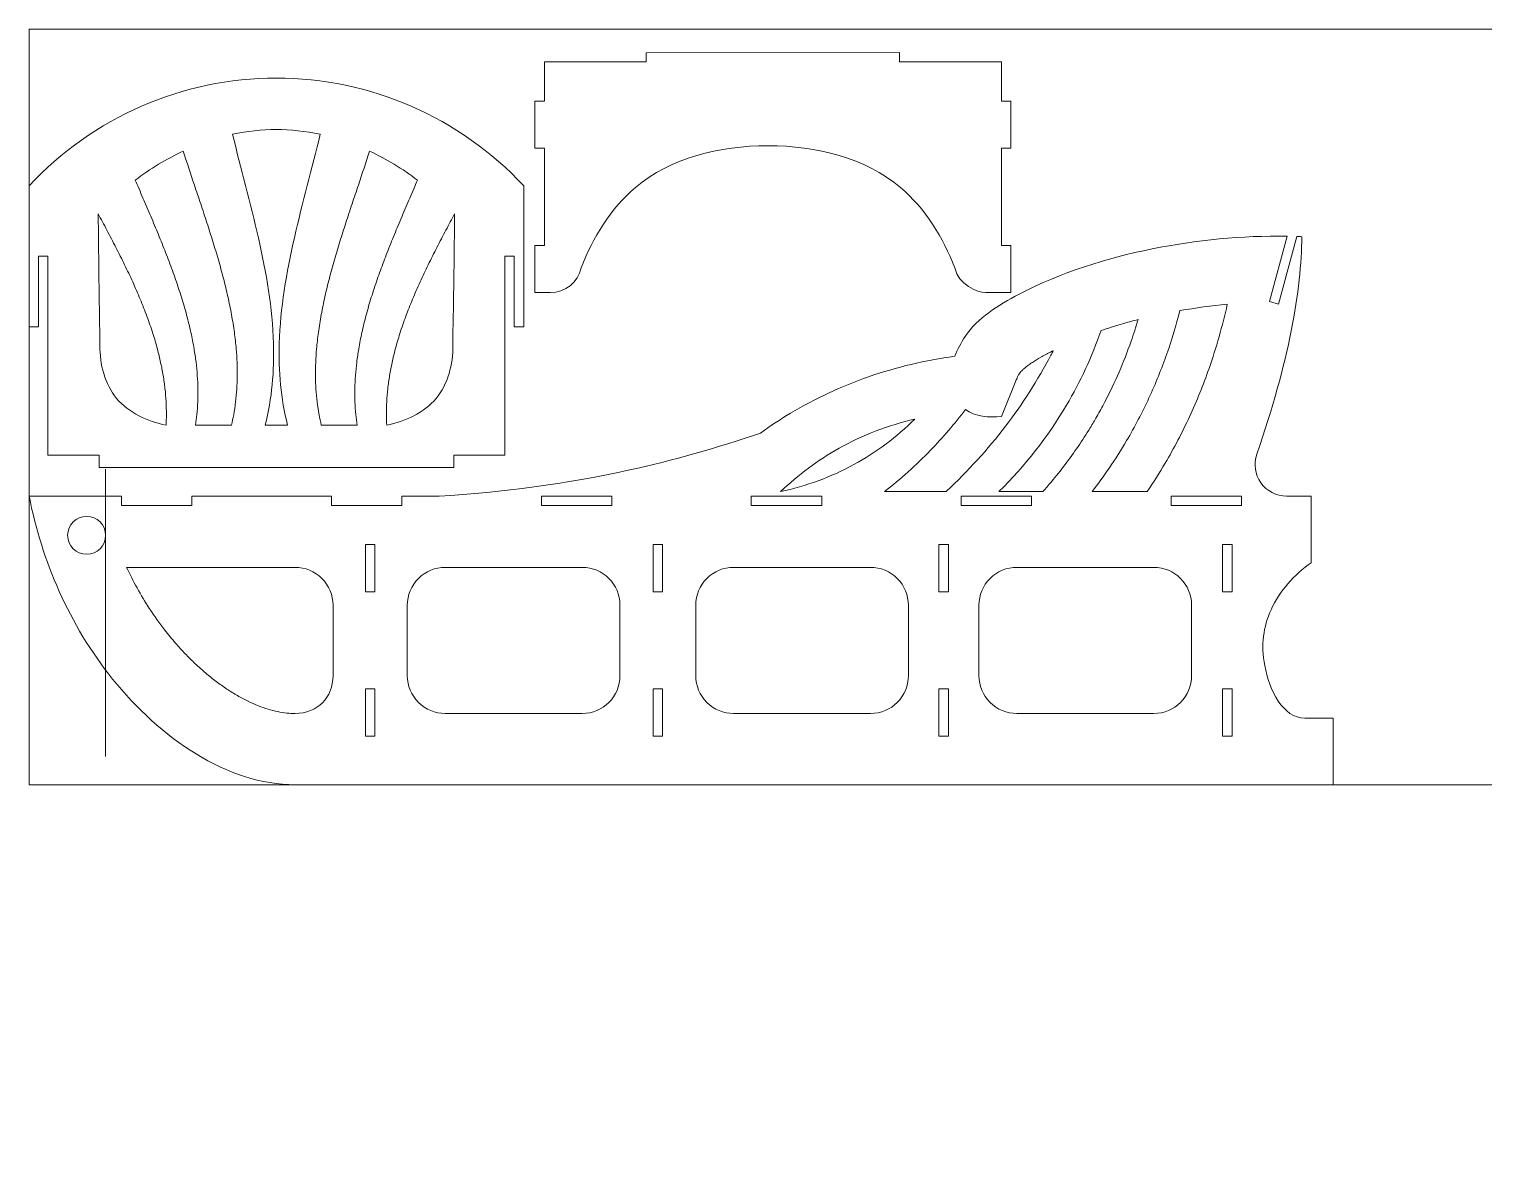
# Model space of a CAD drawing. Header units: centimetres. Extents: x -74 to 75, y -23 to 13.
# Drawn here: x -73.86 to -27.66, y -23.25 to 12.79 of the extents above; entities that cross this region are included whole.
import ezdxf

# ---------------------------------------------------------------- set-up
doc = ezdxf.new("R2010")
doc.units = ezdxf.units.CM
doc.header["$MEASUREMENT"] = 0
doc.layers.add('layer 1', color=7, linetype='Continuous')

msp = doc.modelspace()

# ---------------------------------------------------------------- linework, layer by layer
at = {"layer": 'layer 1', "color": 1, "lineweight": 9}
for points, knots in [([(-73.85657, -11.20653), (-73.85657, -11.20653), (-24.35657, -11.20653), (-24.35657, -11.20653), (-24.35657, -11.20653), (-24.35657, -11.20653), (-24.35657, 12.79347), (-24.35657, 12.79347), (-24.35657, 12.79347), (-24.35657, 12.79347), (-73.85657, 12.79347), (-73.85657, 12.79347), (-73.85657, 12.79347), (-73.85657, 12.79347), (-73.85657, -11.20653), (-73.85657, -11.20653)], [0, 0, 0, 0, 0.2, 0.2, 0.2, 0.2, 0.4, 0.4, 0.4, 0.4, 0.6, 0.6, 0.6, 0.6, 1, 1, 1, 1]), ([(-44.45815, 5.20894), (-44.82391, 6.16825), (-45.40085, 7.1008), (-46.18338, 7.76042), (-46.18338, 7.76042), (-47.30472, 8.70564), (-48.84824, 9.09043), (-50.39176, 9.09043), (-50.39176, 9.09043), (-51.93528, 9.09043), (-53.47879, 8.70564), (-54.60013, 7.76042), (-54.60013, 7.76042), (-55.38267, 7.1008), (-55.9596, 6.16825), (-56.32537, 5.20894)], [0, 0, 0, 0, 0.2, 0.2, 0.2, 0.2, 0.4, 0.4, 0.4, 0.4, 0.6, 0.6, 0.6, 0.6, 1, 1, 1, 1]), ([(-33.90399, 6.21429), (-35.34093, 6.23799), (-36.78817, 6.09474), (-38.19408, 5.81127), (-38.19408, 5.81127), (-39.65045, 5.51763), (-41.06246, 5.07353), (-42.41643, 4.37288), (-42.41643, 4.37288), (-43.07853, 4.03026), (-43.72675, 3.62629), (-44.13321, 3.0273), (-44.13321, 3.0273), (-44.2647, 2.83354), (-44.37088, 2.61937), (-44.45801, 2.40091)], [0, 0, 0, 0, 0.2, 0.2, 0.2, 0.2, 0.4, 0.4, 0.4, 0.4, 0.6, 0.6, 0.6, 0.6, 1, 1, 1, 1]), ([(-44.45801, 2.40091), (-45.38775, 2.27776), (-46.30787, 2.06075), (-47.19558, 1.75131), (-47.19558, 1.75131), (-48.06008, 1.44997), (-48.89386, 1.06098), (-49.67795, 0.59133), (-49.67795, 0.59133), (-50.00387, 0.39611), (-50.3212, 0.18696), (-50.62914, -0.03507)], [0, 0, 0, 0, 0.25, 0.25, 0.25, 0.25, 0.5, 0.5, 0.5, 0.5, 1, 1, 1, 1]), ([(-50.62914, -0.03507), (-52.00378, -0.50954), (-53.40638, -0.90571), (-54.82829, -1.21825), (-54.82829, -1.21825), (-56.80484, -1.65271), (-58.81869, -1.92557), (-60.83703, -2.03778)], [0, 0, 0, 0, 0.33333333, 0.33333333, 0.33333333, 0.33333333, 1, 1, 1, 1]), ([(-34.86687, -0.7092), (-34.97325, -1.01497), (-34.92502, -1.35332), (-34.73744, -1.61718), (-34.73744, -1.61718), (-34.54986, -1.88105), (-34.24614, -2.03778), (-33.9224, -2.03778)], [0, 0, 0, 0, 0.33333333, 0.33333333, 0.33333333, 0.33333333, 1, 1, 1, 1]), ([(-73.85657, -2.03778), (-73.45078, -4.08402), (-72.59237, -6.1277), (-71.20259, -7.85106), (-71.20259, -7.85106), (-69.69829, -9.71643), (-67.57143, -11.20653), (-65.40354, -11.20653)], [0, 0, 0, 0, 0.33333333, 0.33333333, 0.33333333, 0.33333333, 1, 1, 1, 1]), ([(-32.43875, -9.09535), (-32.7106, -9.09535), (-32.98242, -9.09525), (-33.25431, -9.09535), (-33.25431, -9.09535), (-33.26672, -9.09536), (-33.27914, -9.09536), (-33.29155, -9.09535), (-33.29155, -9.09535), (-33.29924, -9.09535), (-33.30692, -9.09534), (-33.31462, -9.09535), (-33.31462, -9.09535), (-33.32312, -9.09537), (-33.33164, -9.09543), (-33.34011, -9.09535), (-33.34011, -9.09535), (-34.0394, -9.0892), (-34.46957, -8.20008), (-34.61575, -7.42281), (-34.61575, -7.42281), (-34.73957, -6.76442), (-34.65963, -6.18629), (-34.4164, -5.65222), (-34.4164, -5.65222), (-34.14743, -5.06162), (-33.67877, -4.5249), (-33.13685, -4.15381)], [0, 0, 0, 0, 0.125, 0.125, 0.125, 0.125, 0.25, 0.25, 0.25, 0.25, 0.375, 0.375, 0.375, 0.375, 0.5, 0.5, 0.5, 0.5, 0.625, 0.625, 0.625, 0.625, 0.75, 0.75, 0.75, 0.75, 1, 1, 1, 1])]:
    msp.add_open_spline(points, degree=3, knots=knots, dxfattribs=at)
for points in [[(-46.21807, 12.04695), (-46.21807, 12.04695), (-54.26005, 12.04347), (-54.26005, 12.04347)], [(-54.26005, 12.04347), (-54.26005, 12.04347), (-54.26005, 11.74848), (-54.26005, 11.74848)], [(-46.21807, 11.74848), (-46.21807, 11.74848), (-46.21807, 12.04695), (-46.21807, 12.04695)], [(-57.49072, 11.74848), (-57.49072, 11.74848), (-57.49072, 10.50836), (-57.49072, 10.50836)], [(-54.26005, 11.74848), (-54.26005, 11.74848), (-57.49072, 11.74848), (-57.49072, 11.74848)], [(-42.97811, 11.74848), (-42.97811, 11.74848), (-46.21807, 11.74848), (-46.21807, 11.74848)], [(-42.97811, 10.50836), (-42.97811, 10.50836), (-42.97811, 11.74848), (-42.97811, 11.74848)], [(-57.49072, 10.50836), (-57.49072, 10.50836), (-57.79072, 10.50737), (-57.79072, 10.50737)], [(-57.79072, 10.50737), (-57.79072, 10.50737), (-57.79072, 9.00736), (-57.79072, 9.00736)], [(-42.67879, 10.50737), (-42.67879, 10.50737), (-42.97811, 10.50836), (-42.97811, 10.50836)], [(-42.67946, 9.00736), (-42.67946, 9.00736), (-42.67879, 10.50737), (-42.67879, 10.50737)], [(-57.79072, 9.00736), (-57.79072, 9.00736), (-57.49072, 9.00835), (-57.49072, 9.00835)], [(-57.49072, 9.00835), (-57.49072, 9.00835), (-57.49072, 5.92393), (-57.49072, 5.92393)], [(-42.97811, 9.00835), (-42.97811, 9.00835), (-42.67946, 9.00736), (-42.67946, 9.00736)], [(-42.97811, 5.92393), (-42.97811, 5.92393), (-42.97811, 9.00835), (-42.97811, 9.00835)], [(-34.86687, -0.7092), (-33.84935, 2.21556), (-33.44528, 4.52677), (-33.43874, 6.20073)], [(-34.46831, 4.13738), (-34.46831, 4.13738), (-33.90399, 6.21429), (-33.90399, 6.21429)], [(-33.5952, 6.20661), (-33.5952, 6.20661), (-34.17881, 4.05872), (-34.17881, 4.05872)], [(-33.43874, 6.20073), (-33.49087, 6.20291), (-33.54303, 6.20487), (-33.5952, 6.20661)], [(-57.49072, 5.92393), (-57.49072, 5.92393), (-57.79072, 5.92294), (-57.79072, 5.92294)], [(-57.79072, 5.92294), (-57.79072, 5.92294), (-57.79072, 4.42393), (-57.79072, 4.42393)], [(-42.68082, 5.92295), (-42.68082, 5.92295), (-42.97811, 5.92393), (-42.97811, 5.92393)], [(-42.68149, 4.42393), (-42.68149, 4.42393), (-42.68082, 5.92295), (-42.68082, 5.92295)], [(-57.30199, 4.42393), (-56.83254, 4.42393), (-56.42629, 4.75047), (-56.32537, 5.20894)], [(-44.45815, 5.20894), (-44.34294, 4.6856), (-43.74947, 4.42393), (-43.48153, 4.42393)], [(-57.79072, 4.42393), (-57.79072, 4.42393), (-57.49072, 4.42393), (-57.49072, 4.42393)], [(-57.49072, 4.42393), (-57.49072, 4.42393), (-57.30199, 4.42393), (-57.30199, 4.42393)], [(-43.48153, 4.42393), (-43.48153, 4.42393), (-42.68149, 4.42393), (-42.68149, 4.42393)], [(-34.17881, 4.05872), (-34.17881, 4.05872), (-34.46831, 4.13738), (-34.46831, 4.13738)], [(-70.92224, -2.03778), (-70.92224, -2.03778), (-73.85657, -2.03778), (-73.85657, -2.03778)], [(-70.92224, -2.03877), (-70.92224, -2.03877), (-70.92224, -2.03778), (-70.92224, -2.03778)], [(-70.92224, -2.33778), (-70.92224, -2.33778), (-70.92224, -2.03877), (-70.92224, -2.03877)], [(-64.25557, -2.03778), (-64.25557, -2.03778), (-68.6848, -2.03778), (-68.6848, -2.03778)], [(-68.6848, -2.03778), (-68.6848, -2.03778), (-68.6848, -2.03877), (-68.6848, -2.03877)], [(-68.6848, -2.03877), (-68.6848, -2.03877), (-68.6848, -2.33778), (-68.6848, -2.33778)], [(-64.25557, -2.03877), (-64.25557, -2.03877), (-64.25557, -2.03778), (-64.25557, -2.03778)], [(-64.25557, -2.33778), (-64.25557, -2.33778), (-64.25557, -2.03877), (-64.25557, -2.03877)], [(-60.83703, -2.03778), (-60.83703, -2.03778), (-62.01814, -2.03778), (-62.01814, -2.03778)], [(-62.01814, -2.03778), (-62.01814, -2.03778), (-62.01814, -2.03877), (-62.01814, -2.03877)], [(-62.01814, -2.03877), (-62.01814, -2.03877), (-62.01814, -2.33778), (-62.01814, -2.33778)], [(-33.13685, -2.03778), (-33.13685, -2.03778), (-33.9224, -2.03778), (-33.9224, -2.03778)], [(-33.13685, -4.15381), (-33.13685, -4.15381), (-33.13685, -2.03778), (-33.13685, -2.03778)], [(-68.6848, -2.33778), (-68.6848, -2.33778), (-70.92224, -2.33778), (-70.92224, -2.33778)], [(-62.01814, -2.33778), (-62.01814, -2.33778), (-64.25557, -2.33778), (-64.25557, -2.33778)], [(-32.43875, -11.20653), (-32.43875, -11.20653), (-32.43875, -9.09535), (-32.43875, -9.09535)], [(-65.40354, -11.20653), (-65.40354, -11.20653), (-32.43875, -11.20653), (-32.43875, -11.20653)]]:
    msp.add_open_spline(points, degree=3, dxfattribs=at)
at = {"layer": 'layer 1', "color": 5, "lineweight": 9}
for points, knots in [([(-58.14965, 7.81488), (-60.17826, 9.99726), (-63.0235, 11.2371), (-66.00311, 11.2371), (-66.00311, 11.2371), (-68.98272, 11.2371), (-71.82796, 9.99726), (-73.85657, 7.81488)], [0, 0, 0, 0, 0.33333333, 0.33333333, 0.33333333, 0.33333333, 1, 1, 1, 1]), ([(-67.39505, 9.45333), (-66.87786, 7.30168), (-66.16011, 5.05889), (-66.09484, 2.80529), (-66.09484, 2.80529), (-66.06959, 1.93349), (-66.14198, 1.06006), (-66.36, 0.21397)], [0, 0, 0, 0, 0.33333333, 0.33333333, 0.33333333, 0.33333333, 1, 1, 1, 1]), ([(-65.64622, 0.21397), (-65.86423, 1.06006), (-65.93663, 1.93349), (-65.91138, 2.80529), (-65.91138, 2.80529), (-65.8461, 5.05889), (-65.12835, 7.30168), (-64.61117, 9.45333)], [0, 0, 0, 0, 0.33333333, 0.33333333, 0.33333333, 0.33333333, 1, 1, 1, 1]), ([(-67.42917, 0.21397), (-67.40307, 0.32346), (-67.37986, 0.4336), (-67.35955, 0.54431), (-67.35955, 0.54431), (-67.33488, 0.6788), (-67.31449, 0.81408), (-67.29813, 0.94983), (-67.29813, 0.94983), (-67.2816, 1.08699), (-67.26918, 1.22464), (-67.26056, 1.36252), (-67.26056, 1.36252), (-67.25183, 1.50214), (-67.247, 1.642), (-67.24574, 1.78189), (-67.24574, 1.78189), (-67.24446, 1.92368), (-67.24685, 2.0655), (-67.25255, 2.20718), (-67.25255, 2.20718), (-67.25833, 2.35076), (-67.26751, 2.4942), (-67.27978, 2.63737), (-67.27978, 2.63737), (-67.29465, 2.81089), (-67.31405, 2.98401), (-67.33739, 3.1566), (-67.33739, 3.1566), (-67.36306, 3.34643), (-67.39349, 3.53562), (-67.42793, 3.72407), (-67.42793, 3.72407), (-67.46299, 3.91597), (-67.5022, 4.1071), (-67.54485, 4.29746), (-67.54485, 4.29746), (-67.58826, 4.49125), (-67.63522, 4.68423), (-67.68501, 4.87648), (-67.68501, 4.87648), (-67.73562, 5.07193), (-67.78914, 5.26662), (-67.84489, 5.46066), (-67.84489, 5.46066), (-67.90147, 5.65759), (-67.96035, 5.85385), (-68.02089, 6.04959), (-68.02089, 6.04959), (-68.0822, 6.24781), (-68.14521, 6.44551), (-68.20925, 6.64286), (-68.20925, 6.64286), (-68.27396, 6.84229), (-68.33974, 7.04136), (-68.40597, 7.24028), (-68.40597, 7.24028), (-68.47275, 7.44082), (-68.53999, 7.6412), (-68.60706, 7.84164), (-68.60706, 7.84164), (-68.72717, 8.20059), (-68.84673, 8.55973), (-68.9621, 8.92022)], [0, 0, 0, 0, 0.05882353, 0.05882353, 0.05882353, 0.05882353, 0.11764706, 0.11764706, 0.11764706, 0.11764706, 0.17647059, 0.17647059, 0.17647059, 0.17647059, 0.23529412, 0.23529412, 0.23529412, 0.23529412, 0.29411765, 0.29411765, 0.29411765, 0.29411765, 0.35294118, 0.35294118, 0.35294118, 0.35294118, 0.41176471, 0.41176471, 0.41176471, 0.41176471, 0.47058824, 0.47058824, 0.47058824, 0.47058824, 0.52941176, 0.52941176, 0.52941176, 0.52941176, 0.58823529, 0.58823529, 0.58823529, 0.58823529, 0.64705882, 0.64705882, 0.64705882, 0.64705882, 0.70588235, 0.70588235, 0.70588235, 0.70588235, 0.76470588, 0.76470588, 0.76470588, 0.76470588, 0.82352941, 0.82352941, 0.82352941, 0.82352941, 0.88235294, 0.88235294, 0.88235294, 0.88235294, 1, 1, 1, 1]), ([(-63.04412, 8.92022), (-63.15948, 8.55973), (-63.27904, 8.20059), (-63.39915, 7.84164), (-63.39915, 7.84164), (-63.46623, 7.6412), (-63.53347, 7.44082), (-63.60025, 7.24028), (-63.60025, 7.24028), (-63.66648, 7.04136), (-63.73225, 6.84229), (-63.79697, 6.64286), (-63.79697, 6.64286), (-63.86101, 6.44551), (-63.92402, 6.24781), (-63.98532, 6.04959), (-63.98532, 6.04959), (-64.04586, 5.85385), (-64.10475, 5.65759), (-64.16133, 5.46066), (-64.16133, 5.46066), (-64.21708, 5.26662), (-64.2706, 5.07193), (-64.32121, 4.87648), (-64.32121, 4.87648), (-64.37099, 4.68423), (-64.41796, 4.49125), (-64.46137, 4.29746), (-64.46137, 4.29746), (-64.50402, 4.1071), (-64.54323, 3.91597), (-64.57829, 3.72407), (-64.57829, 3.72407), (-64.61272, 3.53562), (-64.64316, 3.34643), (-64.66883, 3.1566), (-64.66883, 3.1566), (-64.69217, 2.98401), (-64.71157, 2.81089), (-64.72644, 2.63737), (-64.72644, 2.63737), (-64.7387, 2.4942), (-64.74789, 2.35076), (-64.75367, 2.20718), (-64.75367, 2.20718), (-64.75937, 2.0655), (-64.76176, 1.92368), (-64.76048, 1.78189), (-64.76048, 1.78189), (-64.75922, 1.642), (-64.75438, 1.50214), (-64.74566, 1.36252), (-64.74566, 1.36252), (-64.73704, 1.22464), (-64.72462, 1.08699), (-64.70809, 0.94983), (-64.70809, 0.94983), (-64.69173, 0.81408), (-64.67134, 0.6788), (-64.64667, 0.54431), (-64.64667, 0.54431), (-64.62635, 0.4336), (-64.60314, 0.32346), (-64.57705, 0.21397)], [0, 0, 0, 0, 0.05882353, 0.05882353, 0.05882353, 0.05882353, 0.11764706, 0.11764706, 0.11764706, 0.11764706, 0.17647059, 0.17647059, 0.17647059, 0.17647059, 0.23529412, 0.23529412, 0.23529412, 0.23529412, 0.29411765, 0.29411765, 0.29411765, 0.29411765, 0.35294118, 0.35294118, 0.35294118, 0.35294118, 0.41176471, 0.41176471, 0.41176471, 0.41176471, 0.47058824, 0.47058824, 0.47058824, 0.47058824, 0.52941176, 0.52941176, 0.52941176, 0.52941176, 0.58823529, 0.58823529, 0.58823529, 0.58823529, 0.64705882, 0.64705882, 0.64705882, 0.64705882, 0.70588235, 0.70588235, 0.70588235, 0.70588235, 0.76470588, 0.76470588, 0.76470588, 0.76470588, 0.82352941, 0.82352941, 0.82352941, 0.82352941, 0.88235294, 0.88235294, 0.88235294, 0.88235294, 1, 1, 1, 1]), ([(-70.48312, 7.99604), (-70.44391, 7.90405), (-70.40458, 7.81211), (-70.36522, 7.72019), (-70.36522, 7.72019), (-70.28203, 7.52588), (-70.19867, 7.33165), (-70.11576, 7.13723), (-70.11576, 7.13723), (-70.03353, 6.94437), (-69.95174, 6.75132), (-69.87098, 6.55784), (-69.87098, 6.55784), (-69.79105, 6.36636), (-69.71214, 6.17446), (-69.63487, 5.9819), (-69.63487, 5.9819), (-69.55857, 5.79174), (-69.48388, 5.60094), (-69.41143, 5.40929), (-69.41143, 5.40929), (-69.34003, 5.22044), (-69.27082, 5.03076), (-69.20444, 4.84009), (-69.20444, 4.84009), (-69.13914, 4.65254), (-69.07659, 4.46403), (-69.01752, 4.27443), (-69.01752, 4.27443), (-68.9595, 4.08818), (-68.90483, 3.90088), (-68.85424, 3.71248), (-68.85424, 3.71248), (-68.80455, 3.52747), (-68.75879, 3.34139), (-68.71772, 3.15428), (-68.71772, 3.15428), (-68.68039, 2.98417), (-68.64694, 2.81321), (-68.61797, 2.64148), (-68.61797, 2.64148), (-68.59407, 2.49979), (-68.57322, 2.35757), (-68.55575, 2.21494), (-68.55575, 2.21494), (-68.53851, 2.0742), (-68.52456, 1.93305), (-68.51428, 1.79163), (-68.51428, 1.79163), (-68.50413, 1.6521), (-68.49754, 1.51232), (-68.49485, 1.37245), (-68.49485, 1.37245), (-68.4922, 1.23432), (-68.49335, 1.09612), (-68.49864, 0.95807), (-68.49864, 0.95807), (-68.50388, 0.82143), (-68.51316, 0.68494), (-68.52679, 0.54888), (-68.52679, 0.54888), (-68.53801, 0.43689), (-68.55216, 0.32522), (-68.56923, 0.21397)], [0, 0, 0, 0, 0.05882353, 0.05882353, 0.05882353, 0.05882353, 0.11764706, 0.11764706, 0.11764706, 0.11764706, 0.17647059, 0.17647059, 0.17647059, 0.17647059, 0.23529412, 0.23529412, 0.23529412, 0.23529412, 0.29411765, 0.29411765, 0.29411765, 0.29411765, 0.35294118, 0.35294118, 0.35294118, 0.35294118, 0.41176471, 0.41176471, 0.41176471, 0.41176471, 0.47058824, 0.47058824, 0.47058824, 0.47058824, 0.52941176, 0.52941176, 0.52941176, 0.52941176, 0.58823529, 0.58823529, 0.58823529, 0.58823529, 0.64705882, 0.64705882, 0.64705882, 0.64705882, 0.70588235, 0.70588235, 0.70588235, 0.70588235, 0.76470588, 0.76470588, 0.76470588, 0.76470588, 0.82352941, 0.82352941, 0.82352941, 0.82352941, 0.88235294, 0.88235294, 0.88235294, 0.88235294, 1, 1, 1, 1]), ([(-63.43698, 0.21397), (-63.45406, 0.32522), (-63.46821, 0.43689), (-63.47943, 0.54888), (-63.47943, 0.54888), (-63.49305, 0.68494), (-63.50234, 0.82143), (-63.50757, 0.95807), (-63.50757, 0.95807), (-63.51286, 1.09612), (-63.51402, 1.23432), (-63.51136, 1.37245), (-63.51136, 1.37245), (-63.50868, 1.51232), (-63.50209, 1.6521), (-63.49194, 1.79163), (-63.49194, 1.79163), (-63.48165, 1.93305), (-63.46771, 2.0742), (-63.45047, 2.21494), (-63.45047, 2.21494), (-63.433, 2.35757), (-63.41215, 2.49979), (-63.38825, 2.64148), (-63.38825, 2.64148), (-63.35928, 2.81321), (-63.32583, 2.98417), (-63.28849, 3.15428), (-63.28849, 3.15428), (-63.24743, 3.34139), (-63.20167, 3.52747), (-63.15198, 3.71248), (-63.15198, 3.71248), (-63.10138, 3.90088), (-63.04672, 4.08818), (-62.98869, 4.27443), (-62.98869, 4.27443), (-62.92962, 4.46403), (-62.86707, 4.65254), (-62.80178, 4.84009), (-62.80178, 4.84009), (-62.7354, 5.03076), (-62.66618, 5.22044), (-62.59479, 5.40929), (-62.59479, 5.40929), (-62.52234, 5.60094), (-62.44765, 5.79174), (-62.37135, 5.9819), (-62.37135, 5.9819), (-62.29408, 6.17446), (-62.21516, 6.36636), (-62.13524, 6.55784), (-62.13524, 6.55784), (-62.05448, 6.75132), (-61.97269, 6.94437), (-61.89046, 7.13723), (-61.89046, 7.13723), (-61.80755, 7.33165), (-61.72419, 7.52588), (-61.64099, 7.72019), (-61.64099, 7.72019), (-61.60163, 7.81211), (-61.56231, 7.90405), (-61.52309, 7.99604)], [0, 0, 0, 0, 0.05882353, 0.05882353, 0.05882353, 0.05882353, 0.11764706, 0.11764706, 0.11764706, 0.11764706, 0.17647059, 0.17647059, 0.17647059, 0.17647059, 0.23529412, 0.23529412, 0.23529412, 0.23529412, 0.29411765, 0.29411765, 0.29411765, 0.29411765, 0.35294118, 0.35294118, 0.35294118, 0.35294118, 0.41176471, 0.41176471, 0.41176471, 0.41176471, 0.47058824, 0.47058824, 0.47058824, 0.47058824, 0.52941176, 0.52941176, 0.52941176, 0.52941176, 0.58823529, 0.58823529, 0.58823529, 0.58823529, 0.64705882, 0.64705882, 0.64705882, 0.64705882, 0.70588235, 0.70588235, 0.70588235, 0.70588235, 0.76470588, 0.76470588, 0.76470588, 0.76470588, 0.82352941, 0.82352941, 0.82352941, 0.82352941, 0.88235294, 0.88235294, 0.88235294, 0.88235294, 1, 1, 1, 1]), ([(-71.42707, -3.28486), (-71.42707, -2.95213), (-71.69681, -2.68239), (-72.02954, -2.68239), (-72.02954, -2.68239), (-72.36228, -2.68239), (-72.63202, -2.95212), (-72.63202, -3.28486), (-72.63202, -3.28486), (-72.63202, -3.6176), (-72.36228, -3.88733), (-72.02955, -3.88734), (-72.02955, -3.88734), (-71.69681, -3.88734), (-71.42707, -3.6176), (-71.42707, -3.28487), (-71.42707, 6.69703), (-71.42707, -23.24866), (-71.42707, -3.28486)], [0, 0, 0, 0, 0.2, 0.2, 0.2, 0.2, 0.4, 0.4, 0.4, 0.4, 0.6, 0.6, 0.6, 0.6, 1, 1, 1, 1.00001, 1.00001, 1.00001, 1.00001]), ([(-69.50806, 0.21397), (-69.50129, 0.32632), (-69.49748, 0.43882), (-69.49662, 0.55137), (-69.49662, 0.55137), (-69.49557, 0.6881), (-69.49889, 0.82487), (-69.50625, 0.9614), (-69.50625, 0.9614), (-69.51369, 1.09936), (-69.52526, 1.23708), (-69.54061, 1.37438), (-69.54061, 1.37438), (-69.55616, 1.5134), (-69.57559, 1.65199), (-69.59853, 1.78999), (-69.59853, 1.78999), (-69.62179, 1.92986), (-69.64867, 2.06913), (-69.67879, 2.20769), (-69.67879, 2.20769), (-69.70931, 2.34811), (-69.74316, 2.4878), (-69.78, 2.62669), (-69.78, 2.62669), (-69.82465, 2.79502), (-69.8737, 2.96219), (-69.92653, 3.12813), (-69.92653, 3.12813), (-69.98464, 3.31067), (-70.04734, 3.49174), (-70.11384, 3.6714), (-70.11384, 3.6714), (-70.18156, 3.85434), (-70.25323, 4.03582), (-70.32815, 4.21593), (-70.32815, 4.21593), (-70.40442, 4.39929), (-70.48406, 4.58125), (-70.56633, 4.76199), (-70.56633, 4.76199), (-70.64998, 4.94574), (-70.73636, 5.12825), (-70.82483, 5.30973), (-70.82483, 5.30973), (-70.91461, 5.4939), (-71.00655, 5.67702), (-71.10003, 5.85934), (-71.10003, 5.85934), (-71.19469, 6.04398), (-71.29093, 6.2278), (-71.38814, 6.41111), (-71.38814, 6.41111), (-71.47919, 6.5828), (-71.57109, 6.75405), (-71.66338, 6.92507)], [0, 0, 0, 0, 0.06666667, 0.06666667, 0.06666667, 0.06666667, 0.13333333, 0.13333333, 0.13333333, 0.13333333, 0.2, 0.2, 0.2, 0.2, 0.26666667, 0.26666667, 0.26666667, 0.26666667, 0.33333333, 0.33333333, 0.33333333, 0.33333333, 0.4, 0.4, 0.4, 0.4, 0.46666667, 0.46666667, 0.46666667, 0.46666667, 0.53333333, 0.53333333, 0.53333333, 0.53333333, 0.6, 0.6, 0.6, 0.6, 0.66666667, 0.66666667, 0.66666667, 0.66666667, 0.73333333, 0.73333333, 0.73333333, 0.73333333, 0.8, 0.8, 0.8, 0.8, 0.86666667, 0.86666667, 0.86666667, 0.86666667, 1, 1, 1, 1]), ([(-71.66338, 6.92507), (-71.64593, 5.68229), (-71.64005, 4.44046), (-71.61101, 3.19673), (-71.61101, 3.19673), (-71.60924, 3.12064), (-71.60737, 3.04454), (-71.60781, 2.96863), (-71.60781, 2.96863), (-71.60824, 2.89325), (-71.61094, 2.81806), (-71.61101, 2.74212), (-71.61101, 2.74212), (-71.61158, 2.15079), (-71.45295, 1.51472), (-71.07563, 1.06121), (-71.07563, 1.06121), (-70.69452, 0.60312), (-70.09032, 0.33129), (-69.50806, 0.21397)], [0, 0, 0, 0, 0.16666667, 0.16666667, 0.16666667, 0.16666667, 0.33333333, 0.33333333, 0.33333333, 0.33333333, 0.5, 0.5, 0.5, 0.5, 0.66666667, 0.66666667, 0.66666667, 0.66666667, 1, 1, 1, 1]), ([(-60.34283, 6.92507), (-60.43513, 6.75405), (-60.52703, 6.5828), (-60.61807, 6.41111), (-60.61807, 6.41111), (-60.71528, 6.2278), (-60.81153, 6.04398), (-60.90619, 5.85934), (-60.90619, 5.85934), (-60.99967, 5.67702), (-61.0916, 5.4939), (-61.18139, 5.30973), (-61.18139, 5.30973), (-61.26986, 5.12825), (-61.35624, 4.94574), (-61.43988, 4.76199), (-61.43988, 4.76199), (-61.52216, 4.58125), (-61.60179, 4.39929), (-61.67806, 4.21593), (-61.67806, 4.21593), (-61.75298, 4.03582), (-61.82465, 3.85434), (-61.89238, 3.6714), (-61.89238, 3.6714), (-61.95888, 3.49174), (-62.02157, 3.31067), (-62.07969, 3.12813), (-62.07969, 3.12813), (-62.13252, 2.96219), (-62.18156, 2.79502), (-62.22621, 2.62669), (-62.22621, 2.62669), (-62.26306, 2.4878), (-62.2969, 2.34811), (-62.32743, 2.20769), (-62.32743, 2.20769), (-62.35754, 2.06913), (-62.38442, 1.92986), (-62.40768, 1.78999), (-62.40768, 1.78999), (-62.43063, 1.65199), (-62.45006, 1.5134), (-62.4656, 1.37438), (-62.4656, 1.37438), (-62.48096, 1.23708), (-62.49253, 1.09936), (-62.49997, 0.9614), (-62.49997, 0.9614), (-62.50733, 0.82487), (-62.51065, 0.6881), (-62.5096, 0.55137), (-62.5096, 0.55137), (-62.50874, 0.43882), (-62.50493, 0.32632), (-62.49816, 0.21397)], [0, 0, 0, 0, 0.06666667, 0.06666667, 0.06666667, 0.06666667, 0.13333333, 0.13333333, 0.13333333, 0.13333333, 0.2, 0.2, 0.2, 0.2, 0.26666667, 0.26666667, 0.26666667, 0.26666667, 0.33333333, 0.33333333, 0.33333333, 0.33333333, 0.4, 0.4, 0.4, 0.4, 0.46666667, 0.46666667, 0.46666667, 0.46666667, 0.53333333, 0.53333333, 0.53333333, 0.53333333, 0.6, 0.6, 0.6, 0.6, 0.66666667, 0.66666667, 0.66666667, 0.66666667, 0.73333333, 0.73333333, 0.73333333, 0.73333333, 0.8, 0.8, 0.8, 0.8, 0.86666667, 0.86666667, 0.86666667, 0.86666667, 1, 1, 1, 1]), ([(-62.49816, 0.21397), (-61.9159, 0.33129), (-61.31169, 0.60312), (-60.93058, 1.06121), (-60.93058, 1.06121), (-60.55327, 1.51472), (-60.39463, 2.15079), (-60.3952, 2.74212), (-60.3952, 2.74212), (-60.39528, 2.81806), (-60.39798, 2.89325), (-60.39841, 2.96863), (-60.39841, 2.96863), (-60.39884, 3.04454), (-60.39698, 3.12064), (-60.3952, 3.19673), (-60.3952, 3.19673), (-60.36617, 4.44046), (-60.36029, 5.68229), (-60.34283, 6.92507)], [0, 0, 0, 0, 0.16666667, 0.16666667, 0.16666667, 0.16666667, 0.33333333, 0.33333333, 0.33333333, 0.33333333, 0.5, 0.5, 0.5, 0.5, 0.66666667, 0.66666667, 0.66666667, 0.66666667, 1, 1, 1, 1]), ([(-35.80536, 4.05273), (-35.95743, 3.36186), (-36.15087, 2.68142), (-36.38498, 2.01387), (-36.38498, 2.01387), (-36.56732, 1.49396), (-36.77411, 0.9826), (-37.00511, 0.4824), (-37.00511, 0.4824), (-37.23843, -0.02281), (-37.49645, -0.51665), (-37.77873, -0.99622), (-37.77873, -0.99622), (-37.9591, -1.30265), (-38.14938, -1.60325), (-38.34896, -1.89755)], [0, 0, 0, 0, 0.2, 0.2, 0.2, 0.2, 0.4, 0.4, 0.4, 0.4, 0.6, 0.6, 0.6, 0.6, 1, 1, 1, 1]), ([(-38.63577, 3.56841), (-38.70441, 3.3376), (-38.7786, 3.10852), (-38.85829, 2.88129), (-38.85829, 2.88129), (-38.97431, 2.55045), (-39.10197, 2.22369), (-39.24122, 1.90194), (-39.24122, 1.90194), (-39.3809, 1.57921), (-39.53224, 1.26152), (-39.69518, 0.94988), (-39.69518, 0.94988), (-39.77685, 0.79369), (-39.86143, 0.63902), (-39.94891, 0.486), (-39.94891, 0.486), (-40.01706, 0.36681), (-40.08697, 0.24862), (-40.15861, 0.13149), (-40.15861, 0.13149), (-40.28136, -0.06922), (-40.40918, -0.26682), (-40.5418, -0.46115), (-40.5418, -0.46115), (-40.80654, -0.84907), (-41.0904, -1.22394), (-41.39146, -1.58441), (-41.39146, -1.58441), (-41.47967, -1.69004), (-41.56936, -1.79443), (-41.66049, -1.89755)], [0, 0, 0, 0, 0.11111111, 0.11111111, 0.11111111, 0.11111111, 0.22222222, 0.22222222, 0.22222222, 0.22222222, 0.33333333, 0.33333333, 0.33333333, 0.33333333, 0.44444444, 0.44444444, 0.44444444, 0.44444444, 0.55555556, 0.55555556, 0.55555556, 0.55555556, 0.66666667, 0.66666667, 0.66666667, 0.66666667, 0.77777778, 0.77777778, 0.77777778, 0.77777778, 1, 1, 1, 1]), ([(-39.81512, 3.21696), (-39.59868, 3.29178), (-39.38034, 3.36107), (-39.16052, 3.42527), (-39.16052, 3.42527), (-38.98648, 3.4761), (-38.8115, 3.52373), (-38.63577, 3.56841)], [0, 0, 0, 0, 0.33333333, 0.33333333, 0.33333333, 0.33333333, 1, 1, 1, 1]), ([(-43.05477, -1.89755), (-42.22976, -1.08055), (-41.50186, -0.1555), (-40.91131, 0.84775), (-40.91131, 0.84775), (-40.46863, 1.59979), (-40.10312, 2.39576), (-39.81515, 3.21687)], [0, 0, 0, 0, 0.33333333, 0.33333333, 0.33333333, 0.33333333, 1, 1, 1, 1]), ([(-41.33039, 2.58068), (-41.35564, 2.5318), (-41.38115, 2.48305), (-41.40689, 2.43443), (-41.40689, 2.43443), (-41.82347, 1.64764), (-42.30439, 0.89306), (-42.84527, 0.18405), (-42.84527, 0.18405), (-43.41068, -0.5571), (-44.04161, -1.24844), (-44.72445, -1.88072), (-44.72445, -1.88072), (-44.73051, -1.88634), (-44.73658, -1.89194), (-44.74265, -1.89755)], [0, 0, 0, 0, 0.2, 0.2, 0.2, 0.2, 0.4, 0.4, 0.4, 0.4, 0.6, 0.6, 0.6, 0.6, 1, 1, 1, 1]), ([(-42.5167, 1.62668), (-42.50046, 1.66742), (-42.48302, 1.70769), (-42.46378, 1.74711), (-42.46378, 1.74711), (-42.45004, 1.77528), (-42.43538, 1.80301), (-42.4191, 1.8298), (-42.4191, 1.8298), (-42.41392, 1.83832), (-42.40857, 1.84676), (-42.40295, 1.855), (-42.40295, 1.855), (-42.39895, 1.86086), (-42.39481, 1.86662), (-42.39056, 1.8723), (-42.39056, 1.8723), (-42.37996, 1.88648), (-42.36869, 1.90015), (-42.35699, 1.91344), (-42.35699, 1.91344), (-42.34172, 1.93079), (-42.32571, 1.94748), (-42.30923, 1.96369), (-42.30923, 1.96369), (-42.28855, 1.98402), (-42.26712, 2.00357), (-42.24518, 2.02253), (-42.24518, 2.02253), (-42.21869, 2.04543), (-42.19147, 2.06746), (-42.16374, 2.08883), (-42.16374, 2.08883), (-42.14434, 2.10377), (-42.12469, 2.11839), (-42.10485, 2.13272), (-42.10485, 2.13272), (-42.06887, 2.15871), (-42.03222, 2.18378), (-41.99514, 2.20816), (-41.99514, 2.20816), (-41.90785, 2.26555), (-41.81813, 2.31914), (-41.72718, 2.37052), (-41.72718, 2.37052), (-41.67559, 2.39967), (-41.62361, 2.42811), (-41.57134, 2.45602), (-41.57134, 2.45602), (-41.54381, 2.47072), (-41.51621, 2.48528), (-41.48854, 2.49971), (-41.48854, 2.49971), (-41.44191, 2.52405), (-41.39511, 2.54806), (-41.34814, 2.57175), (-41.34814, 2.57175), (-41.34223, 2.57473), (-41.33631, 2.57771), (-41.33039, 2.58068)], [0, 0, 0, 0, 0.0625, 0.0625, 0.0625, 0.0625, 0.125, 0.125, 0.125, 0.125, 0.1875, 0.1875, 0.1875, 0.1875, 0.25, 0.25, 0.25, 0.25, 0.3125, 0.3125, 0.3125, 0.3125, 0.375, 0.375, 0.375, 0.375, 0.4375, 0.4375, 0.4375, 0.4375, 0.5, 0.5, 0.5, 0.5, 0.5625, 0.5625, 0.5625, 0.5625, 0.625, 0.625, 0.625, 0.625, 0.6875, 0.6875, 0.6875, 0.6875, 0.75, 0.75, 0.75, 0.75, 0.8125, 0.8125, 0.8125, 0.8125, 0.875, 0.875, 0.875, 0.875, 1, 1, 1, 1]), ([(-40.09976, -1.89755), (-39.90839, -1.65036), (-39.72435, -1.39748), (-39.54813, -1.13927), (-39.54813, -1.13927), (-39.35617, -0.85798), (-39.17348, -0.57036), (-39.00074, -0.27689), (-39.00074, -0.27689), (-38.74228, 0.16219), (-38.50609, 0.61435), (-38.29247, 1.07691), (-38.29247, 1.07691), (-38.08036, 1.53621), (-37.89051, 2.00576), (-37.72308, 2.48316)], [0, 0, 0, 0, 0.2, 0.2, 0.2, 0.2, 0.4, 0.4, 0.4, 0.4, 0.6, 0.6, 0.6, 0.6, 1, 1, 1, 1]), ([(-46.68905, -1.89755), (-46.17454, -1.49386), (-45.68654, -1.0549), (-45.23125, -0.58458), (-45.23125, -0.58458), (-44.83545, -0.17572), (-44.46438, 0.25684), (-44.1201, 0.70923)], [0, 0, 0, 0, 0.33333333, 0.33333333, 0.33333333, 0.33333333, 1, 1, 1, 1]), ([(-45.72563, 0.40939), (-46.29963, -0.15681), (-46.95227, -0.65087), (-47.66305, -1.03869), (-47.66305, -1.03869), (-48.39193, -1.43638), (-49.18195, -1.72235), (-49.98996, -1.89755)], [0, 0, 0, 0, 0.33333333, 0.33333333, 0.33333333, 0.33333333, 1, 1, 1, 1]), ([(-49.98996, -1.89755), (-49.43201, -1.36546), (-48.8077, -0.89751), (-48.13243, -0.51938), (-48.13243, -0.51938), (-47.37926, -0.09762), (-46.56269, 0.21239), (-45.72563, 0.40939)], [0, 0, 0, 0, 0.33333333, 0.33333333, 0.33333333, 0.33333333, 1, 1, 1, 1]), ([(-64.2051, -7.74029), (-64.2051, -8.44382), (-64.70225, -8.94161), (-65.40578, -8.94253), (-65.40578, -8.94253), (-65.49562, -8.94245), (-65.58545, -8.93746), (-65.67481, -8.9281), (-65.67481, -8.9281), (-65.77063, -8.91807), (-65.86592, -8.903), (-65.96031, -8.88367), (-65.96031, -8.88367), (-66.06162, -8.86292), (-66.16192, -8.83724), (-66.26095, -8.80743), (-66.26095, -8.80743), (-66.36732, -8.77541), (-66.47224, -8.73861), (-66.57559, -8.69785), (-66.57559, -8.69785), (-66.6861, -8.65426), (-66.7948, -8.60615), (-66.90166, -8.55426), (-66.90166, -8.55426), (-67.01514, -8.49916), (-67.12654, -8.4398), (-67.23587, -8.37688), (-67.23587, -8.37688), (-67.35102, -8.31061), (-67.46387, -8.24038), (-67.57449, -8.16681), (-67.57449, -8.16681), (-67.68998, -8.08999), (-67.80304, -8.00952), (-67.91372, -7.92592), (-67.91372, -7.92592), (-68.02831, -7.83937), (-68.14034, -7.74947), (-68.2499, -7.65665), (-68.2499, -7.65665), (-68.36237, -7.56136), (-68.47222, -7.46299), (-68.5795, -7.3619), (-68.5795, -7.3619), (-68.68874, -7.25897), (-68.79532, -7.15322), (-68.89925, -7.04494), (-68.89925, -7.04494), (-69.00422, -6.93557), (-69.10649, -6.82361), (-69.20605, -6.70929), (-69.20605, -6.70929), (-69.32269, -6.57535), (-69.43561, -6.43817), (-69.5447, -6.29801), (-69.5447, -6.29801), (-69.71658, -6.07718), (-69.87895, -5.84896), (-70.03167, -5.61446), (-70.03167, -5.61446), (-70.17224, -5.3986), (-70.30463, -5.17743), (-70.42884, -4.95176), (-70.42884, -4.95176), (-70.546, -4.73889), (-70.65588, -4.52202), (-70.75854, -4.30178)], [0, 0, 0, 0, 0.05555556, 0.05555556, 0.05555556, 0.05555556, 0.11111111, 0.11111111, 0.11111111, 0.11111111, 0.16666667, 0.16666667, 0.16666667, 0.16666667, 0.22222222, 0.22222222, 0.22222222, 0.22222222, 0.27777778, 0.27777778, 0.27777778, 0.27777778, 0.33333333, 0.33333333, 0.33333333, 0.33333333, 0.38888889, 0.38888889, 0.38888889, 0.38888889, 0.44444444, 0.44444444, 0.44444444, 0.44444444, 0.5, 0.5, 0.5, 0.5, 0.55555556, 0.55555556, 0.55555556, 0.55555556, 0.61111111, 0.61111111, 0.61111111, 0.61111111, 0.66666667, 0.66666667, 0.66666667, 0.66666667, 0.72222222, 0.72222222, 0.72222222, 0.72222222, 0.77777778, 0.77777778, 0.77777778, 0.77777778, 0.83333333, 0.83333333, 0.83333333, 0.83333333, 0.88888889, 0.88888889, 0.88888889, 0.88888889, 1, 1, 1, 1]), ([(-64.2051, -5.50402), (-64.2051, -5.18517), (-64.33176, -4.87937), (-64.55723, -4.65391), (-64.55723, -4.65391), (-64.78269, -4.42844), (-65.08849, -4.30178), (-65.40734, -4.30178)], [0, 0, 0, 0, 0.33333333, 0.33333333, 0.33333333, 0.33333333, 1, 1, 1, 1]), ([(-60.6424, -4.30178), (-60.96126, -4.30178), (-61.26705, -4.42844), (-61.49252, -4.65391), (-61.49252, -4.65391), (-61.71798, -4.87937), (-61.84465, -5.18517), (-61.84465, -5.50402)], [0, 0, 0, 0, 0.33333333, 0.33333333, 0.33333333, 0.33333333, 1, 1, 1, 1]), ([(-51.48415, -4.30178), (-51.803, -4.30178), (-52.1088, -4.42844), (-52.33426, -4.65391), (-52.33426, -4.65391), (-52.55972, -4.87937), (-52.68639, -5.18517), (-52.68639, -5.50402)], [0, 0, 0, 0, 0.33333333, 0.33333333, 0.33333333, 0.33333333, 1, 1, 1, 1]), ([(-45.93262, -5.50402), (-45.93262, -5.18517), (-46.05928, -4.87937), (-46.28475, -4.65391), (-46.28475, -4.65391), (-46.51021, -4.42844), (-46.816, -4.30178), (-47.13486, -4.30178)], [0, 0, 0, 0, 0.33333333, 0.33333333, 0.33333333, 0.33333333, 1, 1, 1, 1]), ([(-42.48887, -4.30178), (-42.80773, -4.30178), (-43.11352, -4.42844), (-43.33898, -4.65391), (-43.33898, -4.65391), (-43.56445, -4.87937), (-43.69111, -5.18517), (-43.69111, -5.50402)], [0, 0, 0, 0, 0.33333333, 0.33333333, 0.33333333, 0.33333333, 1, 1, 1, 1]), ([(-61.84465, -7.74029), (-61.84465, -8.05914), (-61.71798, -8.36494), (-61.49252, -8.5904), (-61.49252, -8.5904), (-61.26705, -8.81587), (-60.96126, -8.94253), (-60.6424, -8.94253)], [0, 0, 0, 0, 0.33333333, 0.33333333, 0.33333333, 0.33333333, 1, 1, 1, 1]), ([(-52.68639, -7.74029), (-52.68639, -8.05914), (-52.55972, -8.36494), (-52.33426, -8.5904), (-52.33426, -8.5904), (-52.1088, -8.81587), (-51.803, -8.94253), (-51.48415, -8.94253)], [0, 0, 0, 0, 0.33333333, 0.33333333, 0.33333333, 0.33333333, 1, 1, 1, 1]), ([(-43.69111, -7.74029), (-43.69111, -8.05914), (-43.56445, -8.36494), (-43.33898, -8.5904), (-43.33898, -8.5904), (-43.11352, -8.81587), (-42.80773, -8.94253), (-42.48887, -8.94253)], [0, 0, 0, 0, 0.33333333, 0.33333333, 0.33333333, 0.33333333, 1, 1, 1, 1])]:
    msp.add_open_spline(points, degree=3, knots=knots, dxfattribs=at)
for points in [[(-66.00311, 9.60933), (-66.46986, 9.59871), (-66.93651, 9.55082), (-67.39505, 9.45333)], [(-64.61117, 9.45333), (-65.08378, 9.55381), (-65.56499, 9.6016), (-66.00311, 9.60933)], [(-68.9621, 8.92022), (-69.49829, 8.6684), (-70.00964, 8.3549), (-70.48312, 7.99604)], [(-61.52309, 7.99604), (-61.99657, 8.3549), (-62.50793, 8.6684), (-63.04412, 8.92022)], [(-73.85657, 3.34093), (-73.85657, 3.34093), (-73.85657, 7.81488), (-73.85657, 7.81488)], [(-58.14965, 7.81488), (-58.14965, 7.81488), (-58.14965, 3.34093), (-58.14965, 3.34093)], [(-73.55941, 5.57798), (-73.55941, 5.57798), (-73.55941, 3.34093), (-73.55941, 3.34093)], [(-73.25941, 5.5779), (-73.25941, 5.5779), (-73.55941, 5.57798), (-73.55941, 5.57798)], [(-73.25941, -0.74063), (-73.25941, -0.74063), (-73.25941, 5.5779), (-73.25941, 5.5779)], [(-58.44681, 5.57798), (-58.44681, 5.57798), (-58.74681, 5.5779), (-58.74681, 5.5779)], [(-58.74681, 5.5779), (-58.74681, 5.5779), (-58.74681, -0.74063), (-58.74681, -0.74063)], [(-58.44681, 3.34093), (-58.44681, 3.34093), (-58.44681, 5.57798), (-58.44681, 5.57798)], [(-37.72308, 2.48316), (-37.56535, 2.93288), (-37.4276, 3.38936), (-37.31022, 3.85126)], [(-37.31022, 3.85126), (-36.81161, 3.93877), (-36.30947, 4.00635), (-35.80536, 4.05273)], [(-73.55941, 3.34093), (-73.55941, 3.34093), (-73.85657, 3.34093), (-73.85657, 3.34093)], [(-58.14965, 3.34093), (-58.14965, 3.34093), (-58.44681, 3.34093), (-58.44681, 3.34093)], [(-39.81515, 3.21687), (-39.81514, 3.2169), (-39.81513, 3.21693), (-39.81512, 3.21696)], [(-42.97014, 0.48972), (-42.97014, 0.48972), (-42.5167, 1.62668), (-42.5167, 1.62668)], [(-44.1201, 0.70923), (-43.82352, 0.48055), (-43.35835, 0.44997), (-42.97014, 0.48972)], [(-68.56923, 0.21397), (-68.56923, 0.21397), (-67.42917, 0.21397), (-67.42917, 0.21397)], [(-66.36, 0.21397), (-66.36, 0.21397), (-65.64622, 0.21397), (-65.64622, 0.21397)], [(-64.57705, 0.21397), (-64.57705, 0.21397), (-63.43698, 0.21397), (-63.43698, 0.21397)], [(-71.63654, -0.74063), (-71.63654, -0.74063), (-73.25941, -0.74063), (-73.25941, -0.74063)], [(-71.63654, -1.13302), (-71.63654, -1.13302), (-71.63654, -0.74063), (-71.63654, -0.74063)], [(-60.36968, -0.74063), (-60.36968, -0.74063), (-60.36968, -1.13302), (-60.36968, -1.13302)], [(-58.74681, -0.74063), (-58.74681, -0.74063), (-60.36968, -0.74063), (-60.36968, -0.74063)], [(-60.36968, -1.13302), (-60.36968, -1.13302), (-71.63654, -1.13302), (-71.63654, -1.13302)], [(-57.5889, -2.33877), (-57.5889, -2.33877), (-57.5889, -2.03877), (-57.5889, -2.03877)], [(-57.5889, -2.03877), (-57.5889, -2.03877), (-55.35147, -2.03877), (-55.35147, -2.03877)], [(-55.35147, -2.03877), (-55.35147, -2.03877), (-55.35147, -2.33877), (-55.35147, -2.33877)], [(-50.92224, -2.33877), (-50.92224, -2.33877), (-50.92224, -2.03877), (-50.92224, -2.03877)], [(-50.92224, -2.03877), (-50.92224, -2.03877), (-48.6848, -2.03877), (-48.6848, -2.03877)], [(-48.6848, -2.03877), (-48.6848, -2.03877), (-48.6848, -2.33877), (-48.6848, -2.33877)], [(-44.74265, -1.89755), (-44.74265, -1.89755), (-46.68905, -1.89755), (-46.68905, -1.89755)], [(-44.25557, -2.33877), (-44.25557, -2.33877), (-44.25557, -2.03877), (-44.25557, -2.03877)], [(-44.25557, -2.03877), (-44.25557, -2.03877), (-42.01814, -2.03877), (-42.01814, -2.03877)], [(-41.66049, -1.89755), (-41.66049, -1.89755), (-43.05477, -1.89755), (-43.05477, -1.89755)], [(-42.01814, -2.03877), (-42.01814, -2.03877), (-42.01814, -2.33877), (-42.01814, -2.33877)], [(-38.34896, -1.89755), (-38.34896, -1.89755), (-40.09976, -1.89755), (-40.09976, -1.89755)], [(-37.5889, -2.03877), (-37.5889, -2.03877), (-35.35147, -2.03877), (-35.35147, -2.03877)], [(-37.5889, -2.33877), (-37.5889, -2.33877), (-37.5889, -2.03877), (-37.5889, -2.03877)], [(-35.35147, -2.03877), (-35.35147, -2.03877), (-35.35147, -2.33877), (-35.35147, -2.33877)], [(-55.35147, -2.33877), (-55.35147, -2.33877), (-57.5889, -2.33877), (-57.5889, -2.33877)], [(-48.6848, -2.33877), (-48.6848, -2.33877), (-50.92224, -2.33877), (-50.92224, -2.33877)], [(-42.01814, -2.33877), (-42.01814, -2.33877), (-44.25557, -2.33877), (-44.25557, -2.33877)], [(-35.35147, -2.33877), (-35.35147, -2.33877), (-37.5889, -2.33877), (-37.5889, -2.33877)], [(-63.17487, -3.57994), (-63.17487, -3.57994), (-62.87487, -3.57994), (-62.87487, -3.57994)], [(-63.17487, -5.07995), (-63.17487, -5.07995), (-63.17487, -3.57994), (-63.17487, -3.57994)], [(-62.87487, -3.57994), (-62.87487, -3.57994), (-62.87487, -5.07995), (-62.87487, -5.07995)], [(-54.03863, -3.57994), (-54.03863, -3.57994), (-53.73863, -3.57994), (-53.73863, -3.57994)], [(-54.03863, -5.07995), (-54.03863, -5.07995), (-54.03863, -3.57994), (-54.03863, -3.57994)], [(-53.73863, -3.57994), (-53.73863, -3.57994), (-53.73863, -5.07995), (-53.73863, -5.07995)], [(-44.96187, -3.57994), (-44.96187, -3.57994), (-44.66187, -3.57994), (-44.66187, -3.57994)], [(-44.96187, -5.07995), (-44.96187, -5.07995), (-44.96187, -3.57994), (-44.96187, -3.57994)], [(-44.66187, -3.57994), (-44.66187, -3.57994), (-44.66187, -5.07995), (-44.66187, -5.07995)], [(-35.95176, -3.57994), (-35.95176, -3.57994), (-35.65176, -3.57994), (-35.65176, -3.57994)], [(-35.95176, -5.07995), (-35.95176, -5.07995), (-35.95176, -3.57994), (-35.95176, -3.57994)], [(-35.65176, -3.57994), (-35.65176, -3.57994), (-35.65176, -5.07995), (-35.65176, -5.07995)], [(-70.75854, -4.30178), (-70.75854, -4.30178), (-65.40734, -4.30178), (-65.40734, -4.30178)], [(-60.6424, -4.30178), (-60.6424, -4.30178), (-56.29312, -4.30178), (-56.29312, -4.30178)], [(-55.09087, -5.50402), (-55.09087, -4.84004), (-55.62913, -4.30178), (-56.29311, -4.30178)], [(-51.48415, -4.30178), (-51.48415, -4.30178), (-47.13486, -4.30178), (-47.13486, -4.30178)], [(-42.48887, -4.30178), (-42.48887, -4.30178), (-38.13958, -4.30178), (-38.13958, -4.30178)], [(-36.93734, -5.50402), (-36.93734, -4.84004), (-37.4756, -4.30178), (-38.13958, -4.30178)], [(-62.87487, -5.07995), (-62.87487, -5.07995), (-63.17487, -5.07995), (-63.17487, -5.07995)], [(-53.73863, -5.07995), (-53.73863, -5.07995), (-54.03863, -5.07995), (-54.03863, -5.07995)], [(-44.66187, -5.07995), (-44.66187, -5.07995), (-44.96187, -5.07995), (-44.96187, -5.07995)], [(-35.65176, -5.07995), (-35.65176, -5.07995), (-35.95176, -5.07995), (-35.95176, -5.07995)], [(-64.2051, -5.50402), (-64.2051, -5.50402), (-64.2051, -7.74029), (-64.2051, -7.74029)], [(-61.84465, -7.74029), (-61.84465, -7.74029), (-61.84465, -5.50402), (-61.84465, -5.50402)], [(-55.09087, -5.50402), (-55.09087, -5.50402), (-55.09087, -7.74029), (-55.09087, -7.74029)], [(-52.68639, -7.74029), (-52.68639, -7.74029), (-52.68639, -5.50402), (-52.68639, -5.50402)], [(-45.93262, -5.50402), (-45.93262, -5.50402), (-45.93262, -7.74029), (-45.93262, -7.74029)], [(-43.69111, -7.74029), (-43.69111, -7.74029), (-43.69111, -5.50402), (-43.69111, -5.50402)], [(-36.93734, -5.50402), (-36.93734, -5.50402), (-36.93734, -7.74029), (-36.93734, -7.74029)], [(-56.29312, -8.94253), (-55.62914, -8.94253), (-55.09088, -8.40427), (-55.09087, -7.74029)], [(-47.13486, -8.94253), (-46.47088, -8.94253), (-45.93262, -8.40427), (-45.93262, -7.74029)], [(-38.13958, -8.94253), (-37.47561, -8.94253), (-36.93734, -8.40427), (-36.93734, -7.74029)], [(-63.17487, -9.66437), (-63.17487, -9.66437), (-63.17487, -8.16436), (-63.17487, -8.16436)], [(-63.17487, -8.16436), (-63.17487, -8.16436), (-62.87487, -8.16436), (-62.87487, -8.16436)], [(-62.87487, -8.16436), (-62.87487, -8.16436), (-62.87487, -9.66437), (-62.87487, -9.66437)], [(-54.03863, -9.66437), (-54.03863, -9.66437), (-54.03863, -8.16436), (-54.03863, -8.16436)], [(-54.03863, -8.16436), (-54.03863, -8.16436), (-53.73863, -8.16436), (-53.73863, -8.16436)], [(-53.73863, -8.16436), (-53.73863, -8.16436), (-53.73863, -9.66437), (-53.73863, -9.66437)], [(-44.96187, -9.66437), (-44.96187, -9.66437), (-44.96187, -8.16436), (-44.96187, -8.16436)], [(-44.96187, -8.16436), (-44.96187, -8.16436), (-44.66187, -8.16436), (-44.66187, -8.16436)], [(-44.66187, -8.16436), (-44.66187, -8.16436), (-44.66187, -9.66437), (-44.66187, -9.66437)], [(-35.95176, -9.66437), (-35.95176, -9.66437), (-35.95176, -8.16436), (-35.95176, -8.16436)], [(-35.95176, -8.16436), (-35.95176, -8.16436), (-35.65176, -8.16436), (-35.65176, -8.16436)], [(-35.65176, -8.16436), (-35.65176, -8.16436), (-35.65176, -9.66437), (-35.65176, -9.66437)], [(-56.29312, -8.94253), (-56.29312, -8.94253), (-60.6424, -8.94253), (-60.6424, -8.94253)], [(-47.13486, -8.94253), (-47.13486, -8.94253), (-51.48415, -8.94253), (-51.48415, -8.94253)], [(-38.13958, -8.94253), (-38.13958, -8.94253), (-42.48887, -8.94253), (-42.48887, -8.94253)], [(-62.87487, -9.66437), (-62.87487, -9.66437), (-63.17487, -9.66437), (-63.17487, -9.66437)], [(-53.73863, -9.66437), (-53.73863, -9.66437), (-54.03863, -9.66437), (-54.03863, -9.66437)], [(-44.66187, -9.66437), (-44.66187, -9.66437), (-44.96187, -9.66437), (-44.96187, -9.66437)], [(-35.65176, -9.66437), (-35.65176, -9.66437), (-35.95176, -9.66437), (-35.95176, -9.66437)]]:
    msp.add_open_spline(points, degree=3, dxfattribs=at)

doc.saveas('drawing.dxf')
